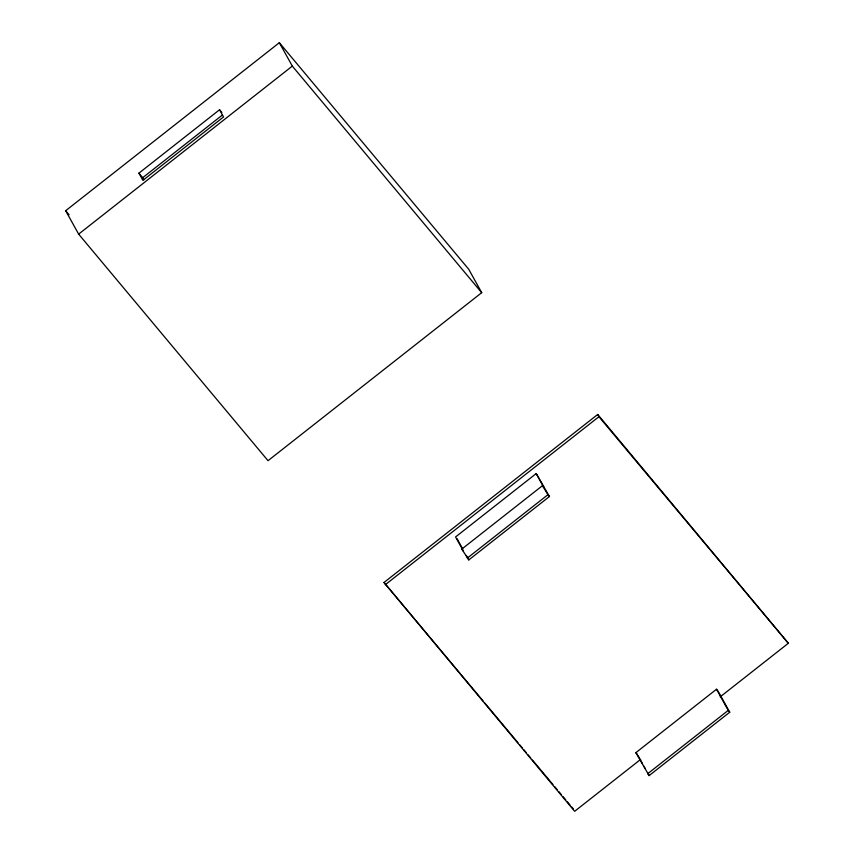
<?xml version="1.0" encoding="UTF-8"?>
<svg xmlns="http://www.w3.org/2000/svg" width="854" height="854" viewBox="0 0 854 854"><rect width="100%" height="100%" fill="white"/><g stroke="black" fill="none" stroke-linecap="round" stroke-linejoin="round"><path stroke-width="1.28" d="M65.662 210.724L279.343 42.7L468.729 269.266L481.709 292.676L268.028 460.69L78.643 234.124L65.662 210.724L69.078 214.802M219.553 109.75L223.545 116.955L142.906 180.354L138.914 173.159L219.553 109.75L221.826 112.472M143.846 179.746L142.703 177.685L222.286 115.109M78.643 234.124L292.324 66.1L279.343 42.7M640.639 759.409L574.657 811.3L384.022 582.481L597.704 414.457L788.338 643.275L720.253 696.821M385.271 584.734L598.942 416.709L597.704 414.457M536.216 473.554L455.577 536.952L463.306 550.905L461.8 549.09L542.429 485.691L543.945 487.506L536.216 473.554L549.453 496.516L468.814 559.914L461.8 549.09M467.298 558.11L547.937 494.701L542.429 485.691M635.878 752.652L716.506 689.242L718.022 691.057L729.743 712.215L649.115 775.613L635.878 752.652L637.394 754.456M647.599 773.799L728.227 710.4L716.506 689.242M598.942 416.709L788.338 643.275M292.324 66.1L481.709 292.676M547.937 494.701L549.453 496.516M728.227 710.4L729.743 712.215M138.914 173.159L142.703 177.685M384.022 582.481L482.98 700.867M484.688 702.906L517.951 742.713M519.659 744.752L522.221 747.816M523.929 749.855L526.491 752.918M528.188 754.957L530.75 758.021M532.458 760.06L552.933 784.559M554.641 786.598L557.192 789.662M558.9 791.701L561.462 794.764M563.17 796.803L565.732 799.867M567.43 801.906L569.992 804.97M571.7 807.009L573.408 809.048M638.034 755.619L642.539 763.764M643.831 766.091L645.122 768.408M457.093 538.767L462.644 548.78M466.348 555.463L468.814 559.914M648.122 773.457L649.115 775.613"/></g></svg>
